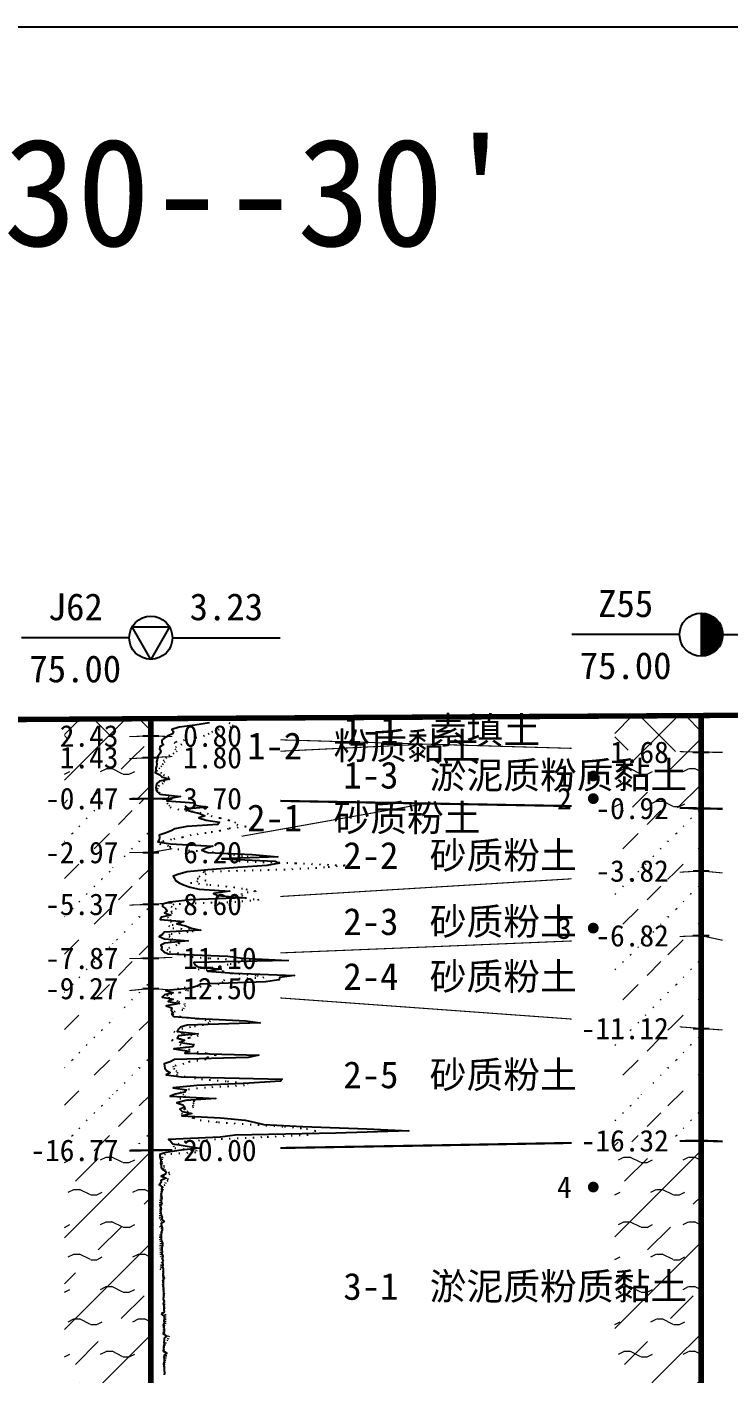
# Model space of a CAD drawing. Extents: x -37 to 3540, y -1485 to 297.
# Drawn here: x 1095.1 to 1160.2, y -1327.8 to -1203 of the extents above; entities that cross this region are included whole.
import ezdxf
from ezdxf.enums import TextEntityAlignment as Align

# ---------------------------------------------------------------- set-up
doc = ezdxf.new("R2010")
doc.units = 0
doc.linetypes.add('DOT', pattern=[6.35, 0, -6.35])
doc.layers.get('0').update_dxf_attribs({"linetype": 'CONTINUOUS'})
for name, color, linetype in [('CURVE', 200, 'CONTINUOUS'), ('FRAME', 7, 'CONTINUOUS'), ('HOLE', 41, 'CONTINUOUS'), ('SAMPLE', 1, 'CONTINUOUS'), ('STRATUM', 241, 'CONTINUOUS')]:
    doc.layers.add(name, color=color, linetype=linetype)
doc.layers.add('HATCH', color=7, linetype='CONTINUOUS', lineweight=13)
doc.styles.add('ST', font='')
doc.styles.get('ST').set_extended_font_data('SimSun')
pattern_1 = [(45, (818.5277, -1485), (-2.12132, 2.12132), [10, 0]), (135, (818.5277, -1485), (-2.12132, -2.12132), [10, 0])]
pattern_2 = [(45, (818.5277, -1485), (-4.24264, 4.24264), [10, 0]), (45, (819.5887, -1488.182), (-2.12132, 6.36396), [3, -3]), (26.565, (819.6018, -1485.2536), (5.999823, 5.999812), [0.567, -12.849]), (0, (819.035, -1485.2536), (0, 6), [0.567, -5.433]), (26.565, (816.9464, -1485), (5.999823, 5.999812), [0.567, -12.849]), (0, (817.4535, -1484.7464), (0, 6), [0.567, -5.433]), (153.435, (819.0348, -1485.2536), (-5.999818, -5e-06), [1.134, -12.2826]), (26.565, (822.6018, -1482.2536), (5.999823, 5.999812), [0.567, -12.849]), (0, (822.035, -1482.2536), (0, 6), [0.567, -5.433]), (26.565, (819.9464, -1482), (5.999823, 5.999812), [0.567, -12.849]), (0, (820.4535, -1481.7464), (0, 6), [0.567, -5.433]), (153.435, (822.0348, -1482.2536), (-5.999818, -5e-06), [1.134, -12.2826])]
pattern_3 = [(45, (818.5277, -1485), (-7e-07, 6.99998), [1.97196, -7.92754]), (45, (821.3405, -1482.171), (-7e-07, 6.99998), [1.99367, -7.90583]), (45, (823.595, -1479.918), (-7e-07, 6.99998), [1.81361, -8.08588]), (26.56505, (818.5277, -1481.5), (7, 7), [0.0965, -15.55598]), (36.8699, (819.2277, -1480.8), (7, 7), [0.19775, -34.80225]), (315, (822.0277, -1478.024), (6.99998, 1e-06), [0.03305, -9.86644]), (26.56505, (822.0277, -1485), (7, 7), [0.14475, -15.50773]), (26.56505, (822.7277, -1484.3), (7, 7), [0.10528, -15.5472]), (90, (823.078, -1483.95), (-7, -5e-07), [0.02877, -6.97123]), (26.56505, (823.4277, -1483.6), (7, 7), [0.09101, -31.21394]), (36.8699, (824.1277, -1482.9), (7, 7), [0.11069, -34.88931]), (45, (824.8277, -1482.2), (-2e-07, 6.99998), [0.10911, -9.79038]), (315, (825.442, -1481.452), (6.99998, 1e-06), [0.03305, -9.86644]), (36.8699, (819.9277, -1480.1), (7, 7), [0.10224, -34.89776]), (53.1301, (820.6277, -1479.4), (14, 21), [0.13438, -34.86562]), (53.1301, (821.3277, -1478.7), (14, 21), [0.12625, -34.87375])]

# ---------------------------------------------------------------- blocks, each defined once
blk = doc.blocks.new('图头_剖面图A3')
at = {"style": 'ST'}
for tag, height, p in [('01_剖面号', 10, (64.41, 11.39)), ('03＿纵向比例', 4.6, (50.43, -5.28)), ('02_横向比例', 4.6, (-18.82, -5.99))]:
    blk.add_attdef(tag, text='', height=height, dxfattribs=at).set_placement(p, align=Align.MIDDLE_LEFT)
blk = doc.blocks.new('H_cpt_hole')
for p, q in [((-1.73, 1), (1.73, 1)), ((0, -2), (-1.73, 1)), ((1.73, 1), (0, -2))]:
    blk.add_line(p, q)
blk.add_circle((0, 0), 2)
blk = doc.blocks.new('H_sam_hole')
blk.add_line((0, 2), (0, -2))
at = {"const_width": 2}
blk.add_lwpolyline([(0, -1, 0.414214), (1, 0, 0.414214), (0, 1, 1)], format="xyb", dxfattribs=at)
blk.add_circle((0, 0), 2)
blk = doc.blocks.new('SampleSoilUndisturbed')
at = {"const_width": 0.5}
blk.add_lwpolyline([(-0.25, 0, 1), (0.25, 0, 1)], format="xyb", close=True, dxfattribs=at)

msp = doc.modelspace()

# ---------------------------------------------------------------- hatches: boundary and pattern name
at = {"layer": 'HATCH'}
h = msp.add_hatch(dxfattribs=at)
h.set_pattern_fill('STT', color=50, style=0)
h.set_pattern_definition(pattern_1)
h.paths.add_polyline_path([(1106.6, -1267.11), (1098.6, -1267.16), (1098.6, -1268.94), (1106.6, -1268.71)])
h.paths.add_polyline_path([(1097.39, -1270.2), (1104.09, -1270.2), (1104.09, -1267.27), (1097.39, -1267.27)], flags=9)
h = msp.add_hatch(dxfattribs=at)
h.set_pattern_fill('STT', color=50, style=0)
h.set_pattern_definition(pattern_1)
h.paths.add_polyline_path([(1157.61, -1266.82), (1149.61, -1266.86), (1149.61, -1269.98), (1157.61, -1270.22)])
h.paths.add_polyline_path([(1148.4, -1271.71), (1155.09, -1271.71), (1155.09, -1268.77), (1148.4, -1268.77)], flags=9)
h = msp.add_hatch(dxfattribs=at)
h.set_pattern_fill('FZNT', color=32, style=0)
h.set_pattern_definition([(45, (818.5277, -1485), (-4.24264, 4.24264), [10, 0]), (45, (819.5887, -1488.182), (-2.12132, 6.36396), [3, -3])])
h.paths.add_polyline_path([(1106.6, -1268.71), (1098.6, -1268.94), (1098.6, -1271.12), (1106.6, -1270.71)])
h.paths.add_polyline_path([(1097.39, -1272.2), (1104.09, -1272.2), (1104.09, -1269.27), (1097.39, -1269.27)], flags=9)
h.paths.add_polyline_path([(1097.39, -1270.2), (1104.09, -1270.2), (1104.09, -1267.27), (1097.39, -1267.27)], flags=9)
h = msp.add_hatch(dxfattribs=at)
h.set_pattern_fill('YNFNT', color=251, style=0)
h.set_pattern_definition(pattern_2)
h.paths.add_polyline_path([(1106.6, -1270.71), (1098.6, -1271.12), (1098.6, -1274.65), (1106.6, -1274.51)])
h.paths.add_polyline_path([(1095.96, -1276), (1104.09, -1276), (1104.09, -1273.07), (1095.96, -1273.07)], flags=9)
h.paths.add_polyline_path([(1097.39, -1272.2), (1104.09, -1272.2), (1104.09, -1269.27), (1097.39, -1269.27)], flags=9)
h = msp.add_hatch(dxfattribs=at)
h.set_pattern_fill('YNFNT', color=251, style=0)
h.set_pattern_definition(pattern_2)
h.paths.add_polyline_path([(1157.61, -1270.22), (1149.61, -1269.98), (1149.61, -1275.28), (1157.61, -1275.42)])
h.paths.add_polyline_path([(1131.63, -1274.77), (1158.3, -1274.77), (1158.3, -1269.83), (1131.63, -1269.83)], flags=9)
h.paths.add_polyline_path([(1146.97, -1276.91), (1155.09, -1276.91), (1155.09, -1273.97), (1146.97, -1273.97)], flags=9)
h.paths.add_polyline_path([(1148.4, -1271.71), (1155.09, -1271.71), (1155.09, -1268.77), (1148.4, -1268.77)], flags=9)
h = msp.add_hatch(dxfattribs=at)
h.set_pattern_fill('SZFT', color=52, style=0)
h.set_pattern_definition(pattern_3)
h.paths.add_polyline_path([(1106.6, -1274.51), (1098.6, -1274.65), (1098.6, -1279.53), (1106.6, -1279.51)])
h.paths.add_polyline_path([(1095.96, -1281), (1104.09, -1281), (1104.09, -1278.07), (1095.96, -1278.07)], flags=9)
h.paths.add_polyline_path([(1095.96, -1276), (1104.09, -1276), (1104.09, -1273.07), (1095.96, -1273.07)], flags=9)
h = msp.add_hatch(dxfattribs=at)
h.set_pattern_fill('SZFT', color=52, style=0)
h.set_pattern_definition(pattern_3)
h.paths.add_polyline_path([(1157.61, -1275.42), (1149.61, -1275.28), (1149.61, -1281.7), (1157.61, -1281.22)])
h.paths.add_polyline_path([(1146.97, -1282.71), (1155.09, -1282.71), (1155.09, -1279.77), (1146.97, -1279.77)], flags=9)
h.paths.add_polyline_path([(1146.97, -1276.91), (1155.09, -1276.91), (1155.09, -1273.97), (1146.97, -1273.97)], flags=9)
h = msp.add_hatch(dxfattribs=at)
h.set_pattern_fill('SZFT', color=52, style=0)
h.set_pattern_definition(pattern_3)
h.paths.add_polyline_path([(1106.6, -1279.51), (1098.6, -1279.53), (1098.6, -1284.63), (1106.6, -1284.31)])
h.paths.add_polyline_path([(1095.96, -1285.8), (1104.09, -1285.8), (1104.09, -1282.87), (1095.96, -1282.87)], flags=9)
h.paths.add_polyline_path([(1095.96, -1281), (1104.09, -1281), (1104.09, -1278.07), (1095.96, -1278.07)], flags=9)
h = msp.add_hatch(dxfattribs=at)
h.set_pattern_fill('SZFT', color=52, style=0)
h.set_pattern_definition(pattern_3)
h.paths.add_polyline_path([(1157.61, -1281.22), (1149.61, -1281.7), (1149.61, -1287.55), (1157.61, -1287.22)])
h.paths.add_polyline_path([(1146.97, -1288.71), (1155.09, -1288.71), (1155.09, -1285.77), (1146.97, -1285.77)], flags=9)
h.paths.add_polyline_path([(1146.97, -1282.71), (1155.09, -1282.71), (1155.09, -1279.77), (1146.97, -1279.77)], flags=9)
h = msp.add_hatch(dxfattribs=at)
h.set_pattern_fill('SZFT', color=52, style=0)
h.set_pattern_definition(pattern_3)
h.paths.add_polyline_path([(1106.6, -1284.31), (1098.6, -1284.63), (1098.6, -1289.42), (1106.6, -1289.31)])
h.paths.add_polyline_path([(1095.96, -1290.8), (1104.09, -1290.8), (1104.09, -1287.87), (1095.96, -1287.87)], flags=9)
h.paths.add_polyline_path([(1095.96, -1285.8), (1104.09, -1285.8), (1104.09, -1282.87), (1095.96, -1282.87)], flags=9)
h = msp.add_hatch(dxfattribs=at)
h.set_pattern_fill('SZFT', color=52, style=0)
h.set_pattern_definition(pattern_3)
h.paths.add_polyline_path([(1157.61, -1287.22), (1149.61, -1287.55), (1149.61, -1295.24), (1157.61, -1295.82)])
h.paths.add_polyline_path([(1145.54, -1297.3), (1155.09, -1297.3), (1155.09, -1294.39), (1145.54, -1294.39)], flags=9)
h.paths.add_polyline_path([(1146.97, -1288.71), (1155.09, -1288.71), (1155.09, -1285.77), (1146.97, -1285.77)], flags=9)
h = msp.add_hatch(dxfattribs=at)
h.set_pattern_fill('SZFT', color=52, style=0)
h.set_pattern_definition(pattern_3)
h.paths.add_polyline_path([(1106.6, -1289.31), (1098.6, -1289.42), (1098.6, -1292.91), (1106.6, -1292.11)])
h.paths.add_polyline_path([(1095.96, -1293.6), (1104.09, -1293.6), (1104.09, -1290.67), (1095.96, -1290.67)], flags=9)
h.paths.add_polyline_path([(1095.96, -1290.8), (1104.09, -1290.8), (1104.09, -1287.87), (1095.96, -1287.87)], flags=9)
h = msp.add_hatch(dxfattribs=at)
h.set_pattern_fill('SZFT', color=52, style=0)
h.set_pattern_definition(pattern_3)
h.paths.add_polyline_path([(1106.6, -1292.11), (1098.6, -1292.91), (1098.6, -1307.22), (1106.6, -1307.11)])
h.paths.add_polyline_path([(1094.53, -1308.6), (1104.09, -1308.6), (1104.09, -1305.67), (1094.53, -1305.67)], flags=9)
h.paths.add_polyline_path([(1095.96, -1293.6), (1104.09, -1293.6), (1104.09, -1290.67), (1095.96, -1290.67)], flags=9)
h = msp.add_hatch(dxfattribs=at)
h.set_pattern_fill('SZFT', color=52, style=0)
h.set_pattern_definition(pattern_3)
h.paths.add_polyline_path([(1157.61, -1295.82), (1149.61, -1295.24), (1149.61, -1306.36), (1157.61, -1306.22)])
h.paths.add_polyline_path([(1145.54, -1307.71), (1155.09, -1307.71), (1155.09, -1304.77), (1145.54, -1304.77)], flags=9)
h.paths.add_polyline_path([(1145.54, -1297.3), (1155.09, -1297.3), (1155.09, -1294.39), (1145.54, -1294.39)], flags=9)
h = msp.add_hatch(dxfattribs=at)
h.set_pattern_fill('YNFNT', color=251, style=0)
h.set_pattern_definition(pattern_2)
h.paths.add_polyline_path([(1106.6, -1307.11), (1098.6, -1307.22), (1098.6, -1332.67), (1106.6, -1332.11)])
h.paths.add_polyline_path([(1094.53, -1333.6), (1104.09, -1333.6), (1104.09, -1330.67), (1094.53, -1330.67)], flags=9)
h.paths.add_polyline_path([(1094.53, -1308.6), (1104.09, -1308.6), (1104.09, -1305.67), (1094.53, -1305.67)], flags=9)
h = msp.add_hatch(dxfattribs=at)
h.set_pattern_fill('YNFNT', color=251, style=0)
h.set_pattern_definition(pattern_2)
h.paths.add_polyline_path([(1157.61, -1306.22), (1149.61, -1306.36), (1149.61, -1333.38), (1157.61, -1333.62)])
h.paths.add_polyline_path([(1131.63, -1322.16), (1158.3, -1322.16), (1158.3, -1317.21), (1131.63, -1317.21)], flags=9)
h.paths.add_polyline_path([(1145.54, -1335.11), (1155.09, -1335.11), (1155.09, -1332.17), (1145.54, -1332.17)], flags=9)
h.paths.add_polyline_path([(1145.54, -1307.71), (1155.09, -1307.71), (1155.09, -1304.77), (1145.54, -1304.77)], flags=9)

# ---------------------------------------------------------------- linework, layer by layer
at = {"layer": 'CURVE', "color": 30, "linetype": 'Continuous'}
msp.add_lwpolyline([(1112.03, -1267.51), (1110.68, -1267.71), (1109.22, -1267.91), (1108.54, -1268.11), (1108.69, -1268.31), (1108.62, -1268.51), (1108.2, -1268.71), (1107.84, -1268.91), (1107.61, -1269.11), (1107.61, -1269.31), (1107.79, -1269.51), (1107.43, -1269.71), (1107.4, -1269.91), (1107.53, -1270.11), (1107.46, -1270.31), (1107.31, -1270.51), (1107.19, -1270.71), (1107.19, -1270.91), (1107.14, -1271.11), (1107.15, -1271.31), (1107.12, -1271.51), (1107.05, -1271.71), (1107.05, -1271.91), (1106.99, -1272.11), (1107.45, -1272.31), (1107.63, -1272.51), (1108.33, -1272.71), (1107.39, -1272.91), (1107.16, -1273.11), (1107.09, -1273.31), (1107.07, -1273.51), (1107.1, -1273.71), (1107.24, -1273.91), (1107.43, -1274.11), (1109.36, -1274.31), (1108.39, -1274.51), (1108.07, -1274.71), (1110.62, -1274.91), (1110.71, -1275.11), (1111.84, -1275.31), (1109.76, -1275.51), (1110.36, -1275.71), (1111.15, -1275.91), (1111.62, -1276.11), (1111.06, -1276.31), (1111.72, -1276.51), (1112.97, -1276.71), (1112.81, -1276.91), (1109.94, -1277.11), (1108.83, -1277.31), (1108.5, -1277.51), (1107.94, -1277.71), (1107.36, -1277.91), (1107.4, -1278.11), (1107.37, -1278.31), (1107.26, -1278.51), (1108.43, -1278.71), (1112.35, -1278.91), (1111.74, -1279.11), (1111.33, -1279.31), (1111.89, -1279.51), (1115.98, -1279.71), (1118.36, -1279.91), (1113.17, -1280.11), (1118.12, -1280.31), (1118.54, -1280.51), (1117.34, -1280.71), (1114.65, -1280.91), (1111.89, -1281.11), (1109.98, -1281.31), (1109.2, -1281.51), (1108.66, -1281.71), (1108.81, -1281.91), (1108.9, -1282.11), (1109.24, -1282.31), (1109.63, -1282.51), (1110.24, -1282.71), (1111.07, -1282.91), (1113.93, -1283.11), (1112.42, -1283.31), (1112.81, -1283.51), (1115.25, -1283.71), (1110.27, -1283.91), (1108.36, -1284.11), (1107.68, -1284.31), (1107.67, -1284.51), (1107.96, -1284.71), (1108.11, -1284.91), (1107.88, -1285.11), (1108.45, -1285.31), (1107.56, -1285.51), (1107.47, -1285.71), (1109.65, -1285.91), (1109, -1286.11), (1109.83, -1286.31), (1110.37, -1286.51), (1111.21, -1286.71), (1107.85, -1286.91), (1107.67, -1287.11), (1107.38, -1287.31), (1107.87, -1287.51), (1110.05, -1287.71), (1107.9, -1287.91), (1107.52, -1288.11), (1107.62, -1288.31), (1107.56, -1288.51), (1107.82, -1288.71), (1108.22, -1288.91), (1113.75, -1289.11), (1115.11, -1289.31), (1119.32, -1289.51), (1110.6, -1289.71), (1110.69, -1289.91), (1110.96, -1290.11), (1113.13, -1290.31), (1111.85, -1290.51), (1114.31, -1290.71), (1119.93, -1290.91), (1118.52, -1291.11), (1118.49, -1291.31), (1117.22, -1291.51), (1111.21, -1291.71), (1110.91, -1291.91), (1110.09, -1292.11), (1107.98, -1292.31), (1108.67, -1292.51), (1107.87, -1292.71), (1107.66, -1292.91), (1108.68, -1293.11), (1108.21, -1293.31), (1109.26, -1293.51), (1108.03, -1293.71), (1108.56, -1293.91), (1108.5, -1294.11), (1108.61, -1294.31), (1108.55, -1294.51), (1108.74, -1294.71), (1111.08, -1294.91), (1115.4, -1295.11), (1116.73, -1295.31), (1109.96, -1295.51), (1109.35, -1295.71), (1109.13, -1295.91), (1109.05, -1296.11), (1110.98, -1296.31), (1109.17, -1296.51), (1109.05, -1296.71), (1109.72, -1296.91), (1109.34, -1297.11), (1110.59, -1297.31), (1110.46, -1297.51), (1108.73, -1297.71), (1110.16, -1297.91), (1109.76, -1298.11), (1116.62, -1298.31), (1115.62, -1298.51), (1108.79, -1298.71), (1108.38, -1298.91), (1107.84, -1299.11), (1107.86, -1299.31), (1107.89, -1299.51), (1108.06, -1299.71), (1108.38, -1299.91), (1108.01, -1300.11), (1109.43, -1300.31), (1118.78, -1300.51), (1118.63, -1300.71), (1115.21, -1300.91), (1110.87, -1301.11), (1108.68, -1301.31), (1109.92, -1301.51), (1109.74, -1301.71), (1108.87, -1301.91), (1108.4, -1302.11), (1112.62, -1302.31), (1109.86, -1302.51), (1109, -1302.71), (1109.56, -1302.91), (1109.76, -1303.11), (1109.3, -1303.31), (1109.52, -1303.51), (1110.39, -1303.71), (1109.47, -1303.91), (1113.05, -1304.11), (1115.35, -1304.31), (1116.17, -1304.51), (1117.08, -1304.71), (1120.68, -1304.91), (1126.62, -1305.11), (1130.5, -1305.31), (1123.76, -1305.51), (1114.41, -1305.71), (1113.04, -1305.91), (1108.23, -1306.11), (1108.46, -1306.31), (1108.65, -1306.51), (1109.78, -1306.71), (1111.12, -1306.91), (1109.41, -1307.11), (1107.99, -1307.31), (1107.44, -1307.51), (1107.43, -1307.71), (1107.51, -1307.91), (1107.53, -1308.11), (1107.5, -1308.31), (1107.57, -1308.51), (1107.56, -1308.71), (1107.73, -1308.91), (1107.98, -1309.11), (1107.97, -1309.31), (1107.57, -1309.51), (1108.03, -1309.71), (1107.53, -1309.91), (1107.55, -1310.11), (1107.38, -1310.31), (1107.64, -1310.51), (1107.6, -1310.71), (1107.62, -1310.91), (1107.57, -1311.11), (1107.56, -1311.31), (1107.62, -1311.51), (1107.55, -1311.71), (1107.56, -1311.91), (1107.61, -1312.11), (1107.48, -1312.31), (1107.55, -1312.51), (1107.5, -1312.71), (1107.53, -1312.91), (1107.55, -1313.11), (1107.64, -1313.31), (1107.58, -1313.51), (1107.85, -1313.71), (1107.57, -1313.91), (1107.59, -1314.11), (1107.65, -1314.31), (1107.65, -1314.51), (1107.55, -1314.71), (1107.56, -1314.91), (1107.55, -1315.11), (1107.57, -1315.31), (1107.6, -1315.51), (1107.67, -1315.71), (1107.67, -1315.91), (1107.62, -1316.11), (1107.61, -1316.31), (1107.66, -1316.51), (1107.61, -1316.71), (1107.71, -1316.91), (1107.66, -1317.11), (1107.72, -1317.31), (1107.69, -1317.51), (1107.71, -1317.71), (1107.69, -1317.91), (1107.76, -1318.11), (1107.76, -1318.31), (1107.75, -1318.51), (1107.71, -1318.71), (1107.83, -1318.91), (1107.74, -1319.11), (1107.76, -1319.31), (1107.73, -1319.51), (1107.76, -1319.71), (1107.79, -1319.91), (1107.79, -1320.11), (1107.79, -1320.31), (1107.78, -1320.51), (1107.77, -1320.71), (1107.74, -1320.91), (1107.85, -1321.11), (1107.76, -1321.31), (1107.82, -1321.51), (1107.8, -1321.71), (1107.8, -1321.91), (1107.83, -1322.11), (1107.59, -1322.31), (1107.83, -1322.51), (1107.85, -1322.71), (1107.82, -1322.91), (1107.84, -1323.11), (1107.74, -1323.31), (1107.82, -1323.51), (1107.85, -1323.71), (1107.85, -1323.91), (1107.76, -1324.11), (1108.08, -1324.31), (1107.84, -1324.51), (1107.83, -1324.71), (1107.81, -1324.91), (1107.83, -1325.11), (1107.79, -1325.31), (1107.79, -1325.51), (1107.75, -1325.71), (1108.1, -1325.91), (1107.84, -1326.11), (1107.82, -1326.31), (1107.84, -1326.51), (1107.84, -1326.71), (1107.77, -1326.91), (1107.81, -1327.11), (1107.85, -1327.31), (1107.85, -1327.51), (1107.87, -1327.71), (1107.85, -1327.91)], dxfattribs=at)
at = {"layer": 'CURVE', "color": 100, "linetype": 'DOT', "ltscale": 0.1}
msp.add_lwpolyline([(1113.82, -1267.51), (1114.22, -1267.71), (1114.05, -1267.91), (1112.93, -1268.11), (1112.32, -1268.31), (1112.01, -1268.51), (1111.59, -1268.71), (1110.7, -1268.91), (1109.72, -1269.11), (1108.76, -1269.31), (1109.48, -1269.51), (1108.94, -1269.71), (1108.82, -1269.91), (1109.02, -1270.11), (1108.74, -1270.31), (1108.36, -1270.51), (1108.05, -1270.71), (1107.74, -1270.91), (1107.91, -1271.11), (1107.74, -1271.31), (1107.58, -1271.51), (1107.42, -1271.71), (1107.14, -1271.91), (1107.5, -1272.11), (1107.79, -1272.31), (1108.26, -1272.51), (1107.88, -1272.71), (1107.88, -1272.91), (1107.73, -1273.11), (1107.37, -1273.31), (1107.22, -1273.51), (1107.16, -1273.71), (1107.38, -1273.91), (1107.51, -1274.11), (1108.21, -1274.31), (1108.56, -1274.51), (1108.17, -1274.71), (1108.12, -1274.91), (1108.28, -1275.11), (1108.38, -1275.31), (1109.11, -1275.51), (1110.42, -1275.71), (1111.83, -1275.91), (1112.19, -1276.11), (1113.01, -1276.31), (1113.82, -1276.51), (1114.36, -1276.71), (1114.58, -1276.91), (1115.43, -1277.11), (1113.81, -1277.31), (1113.03, -1277.51), (1111.72, -1277.71), (1110.34, -1277.91), (1109.54, -1278.11), (1108.51, -1278.31), (1107.65, -1278.51), (1107.42, -1278.71), (1108.35, -1278.91), (1108.36, -1279.11), (1110.08, -1279.31), (1113.02, -1279.51), (1114.28, -1279.71), (1115.63, -1279.91), (1114.04, -1280.11), (1114.79, -1280.31), (1120.02, -1280.51), (1124.61, -1280.71), (1122.71, -1280.91), (1119.03, -1281.11), (1111.43, -1281.31), (1111.72, -1281.51), (1111.13, -1281.71), (1110.91, -1281.91), (1111.7, -1282.11), (1110.29, -1282.31), (1112.07, -1282.51), (1114.28, -1282.71), (1115.42, -1282.91), (1116.36, -1283.11), (1115.01, -1283.31), (1115, -1283.51), (1115.36, -1283.71), (1116.6, -1283.91), (1114.48, -1284.11), (1108.72, -1284.31), (1108.5, -1284.51), (1108.95, -1284.71), (1108.5, -1284.91), (1108.58, -1285.11), (1108.17, -1285.31), (1108.14, -1285.51), (1108.34, -1285.71), (1108.42, -1285.91), (1109.41, -1286.11), (1108.24, -1286.31), (1108.63, -1286.51), (1111.26, -1286.71), (1110.03, -1286.91), (1108.35, -1287.11), (1108.26, -1287.31), (1108.64, -1287.51), (1108.4, -1287.71), (1109.25, -1287.91), (1109.02, -1288.11), (1108.32, -1288.31), (1108.09, -1288.51), (1108.33, -1288.71), (1109.63, -1288.91), (1109.7, -1289.11), (1112.06, -1289.31), (1116.28, -1289.51), (1114.77, -1289.71), (1113.78, -1289.91), (1113.07, -1290.11), (1110.99, -1290.31), (1113.27, -1290.51), (1114.06, -1290.71), (1116.45, -1290.91), (1117.07, -1291.11), (1113.42, -1291.31), (1113.29, -1291.51), (1112.91, -1291.71), (1111.99, -1291.91), (1109.08, -1292.11), (1110.1, -1292.31), (1109.27, -1292.51), (1108.11, -1292.71), (1108.26, -1292.91), (1108.3, -1293.11), (1109.18, -1293.31), (1109.69, -1293.51), (1109.79, -1293.71), (1109.64, -1293.91), (1109.58, -1294.11), (1108.63, -1294.31), (1108.64, -1294.51), (1109.27, -1294.71), (1110.91, -1294.91), (1112.1, -1295.11), (1111.99, -1295.31), (1111.47, -1295.51), (1110.29, -1295.71), (1109.19, -1295.91), (1108.72, -1296.11), (1109.62, -1296.31), (1111, -1296.51), (1110.14, -1296.71), (1108.52, -1296.91), (1109.41, -1297.11), (1109.3, -1297.31), (1109.83, -1297.51), (1110.14, -1297.71), (1110.15, -1297.91), (1111.77, -1298.11), (1112.65, -1298.31), (1111.78, -1298.51), (1111.69, -1298.71), (1110.2, -1298.91), (1109.67, -1299.11), (1108.66, -1299.31), (1108.72, -1299.51), (1108.93, -1299.71), (1109.1, -1299.91), (1108.98, -1300.11), (1109.93, -1300.31), (1111.29, -1300.51), (1113.7, -1300.71), (1115.58, -1300.91), (1115.29, -1301.11), (1111.66, -1301.31), (1109.77, -1301.51), (1109.28, -1301.71), (1109.56, -1301.91), (1109.8, -1302.11), (1109.28, -1302.31), (1110.59, -1302.51), (1110.58, -1302.71), (1110.48, -1302.91), (1110.56, -1303.11), (1109.64, -1303.31), (1110.06, -1303.51), (1109.41, -1303.71), (1109.72, -1303.91), (1110.54, -1304.11), (1111.18, -1304.31), (1112.86, -1304.51), (1115.8, -1304.71), (1118.99, -1304.91), (1121.04, -1305.11), (1121.87, -1305.31), (1121.7, -1305.51), (1121.17, -1305.71), (1116.9, -1305.91), (1112.59, -1306.11), (1109.8, -1306.31), (1109.22, -1306.51), (1108.69, -1306.71), (1108.83, -1306.91), (1110.84, -1307.11), (1110.76, -1307.31), (1107.94, -1307.51), (1107.68, -1307.71), (1107.62, -1307.91), (1107.61, -1308.11), (1107.6, -1308.31), (1107.81, -1308.51), (1107.78, -1308.71), (1107.87, -1308.91), (1108.23, -1309.11), (1108.36, -1309.31), (1107.76, -1309.51), (1108.16, -1309.71), (1108.17, -1309.91), (1107.97, -1310.11), (1107.89, -1310.31), (1107.67, -1310.51), (1107.73, -1310.71), (1107.6, -1310.91), (1107.54, -1311.11), (1107.5, -1311.31), (1107.54, -1311.51), (1107.48, -1311.71), (1107.45, -1311.91), (1107.42, -1312.11), (1107.54, -1312.31), (1107.45, -1312.51), (1107.48, -1312.71), (1107.44, -1312.91), (1107.45, -1313.11), (1107.42, -1313.31), (1107.49, -1313.51), (1107.62, -1313.71), (1107.58, -1313.91), (1107.45, -1314.11), (1107.58, -1314.31), (1107.61, -1314.51), (1107.64, -1314.71), (1107.48, -1314.91), (1107.45, -1315.11), (1107.45, -1315.31), (1107.51, -1315.51), (1107.49, -1315.71), (1107.48, -1315.91), (1107.48, -1316.11), (1107.51, -1316.31), (1107.51, -1316.51), (1107.5, -1316.71), (1107.49, -1316.91), (1107.61, -1317.11), (1107.77, -1317.31), (1107.64, -1317.51), (1107.56, -1317.71), (1107.58, -1317.91), (1107.43, -1318.11), (1107.74, -1318.31), (1107.71, -1318.51), (1107.78, -1318.71), (1107.74, -1318.91), (1107.69, -1319.11), (1107.71, -1319.31), (1107.69, -1319.51), (1107.72, -1319.71), (1107.71, -1319.91), (1107.75, -1320.11), (1107.83, -1320.31), (1107.81, -1320.51), (1107.77, -1320.71), (1107.73, -1320.91), (1107.81, -1321.11), (1107.87, -1321.31), (1107.82, -1321.51), (1107.84, -1321.71), (1107.88, -1321.91), (1107.58, -1322.11), (1107.92, -1322.31), (1107.93, -1322.51), (1107.93, -1322.71), (1107.92, -1322.91), (1107.92, -1323.11), (1107.91, -1323.31), (1107.77, -1323.51), (1107.79, -1323.71), (1107.76, -1323.91), (1107.81, -1324.11), (1108.28, -1324.31), (1108.22, -1324.51), (1108.15, -1324.71), (1107.96, -1324.91), (1107.94, -1325.11), (1107.8, -1325.31), (1107.8, -1325.51), (1107.77, -1325.71), (1107.95, -1325.91), (1108, -1326.11), (1107.97, -1326.31), (1107.93, -1326.51), (1107.88, -1326.71), (1107.84, -1326.91), (1107.83, -1327.11), (1107.83, -1327.31), (1107.84, -1327.51), (1107.86, -1327.71), (1107.93, -1327.91)], dxfattribs=at)
at = {"layer": 'HOLE', "linetype": 'Continuous'}
for points in [[(1104.6, -1259.61), (1094.6, -1259.61)], [(1108.6, -1259.61), (1118.6, -1259.61)], [(1155.61, -1259.32), (1145.61, -1259.32)], [(1159.61, -1259.32), (1169.61, -1259.32)], [(1105.85, -1268.71), (1107.35, -1268.71)], [(1105.85, -1270.71), (1107.35, -1270.71)], [(1156.86, -1270.22), (1158.36, -1270.22)], [(1105.85, -1274.51), (1107.35, -1274.51)], [(1156.86, -1275.42), (1158.36, -1275.42)], [(1105.85, -1279.51), (1107.35, -1279.51)], [(1156.86, -1281.22), (1158.36, -1281.22)], [(1105.85, -1284.31), (1107.35, -1284.31)], [(1156.86, -1287.22), (1158.36, -1287.22)], [(1105.85, -1289.31), (1107.35, -1289.31)], [(1105.85, -1292.11), (1107.35, -1292.11)], [(1156.86, -1295.82), (1158.36, -1295.82)], [(1105.85, -1307.11), (1107.35, -1307.11)], [(1156.86, -1306.22), (1158.36, -1306.22)]]:
    msp.add_lwpolyline(points, dxfattribs=at)
at = {"layer": 'HOLE', "linetype": 'Continuous', "const_width": 0.5}
for points in [[(1106.6, -1267.11), (1106.6, -1415.81)], [(1157.61, -1266.82), (1157.61, -1416.82)]]:
    msp.add_lwpolyline(points, dxfattribs=at)
at = {"layer": 'STRATUM'}
msp.add_lwpolyline([(729.18, -1203), (1315.9, -1203)], dxfattribs=at)
at = {"layer": 'STRATUM', "linetype": 'Continuous'}
for points, const_width in [([(973.65, -1268.26), (1008.11, -1268.58), (1052.98, -1267.45), (1106.6, -1267.11), (1157.61, -1266.82), (1200.33, -1266.42), (1240.35, -1266.83), (1279.46, -1266.88), (1299.46, -1266.88)], 0.5), ([(1104.6, -1268.77), (1106.6, -1268.71), (1108.6, -1268.77)], 0.1), ([(1118.6, -1269.07), (1132.1, -1269.47), (1145.61, -1269.86)], 0.1), ([(1118.6, -1270.13), (1119.35, -1270.09), (1132.1, -1269.47)], 0.1), ([(1104.6, -1270.82), (1106.6, -1270.71), (1108.6, -1270.62)], 0.1), ([(1155.61, -1270.16), (1157.61, -1270.22), (1159.61, -1270.23)], 0.1), ([(1104.6, -1274.55), (1106.6, -1274.51), (1108.6, -1274.55)], 0.2), ([(1118.6, -1274.73), (1132.1, -1274.97), (1145.61, -1275.21)], 0.2), ([(1115.01, -1278.01), (1119.35, -1277.24), (1132.1, -1274.97)], 0.1), ([(1155.61, -1275.38), (1157.61, -1275.42), (1159.61, -1275.47)], 0.2), ([(1104.6, -1279.52), (1106.6, -1279.51), (1108.6, -1279.16)], 0.1), ([(1118.6, -1283.59), (1132.1, -1282.77), (1145.61, -1281.95)], 0.1), ([(1155.61, -1281.34), (1157.61, -1281.22), (1159.61, -1281.41)], 0.1), ([(1104.6, -1284.39), (1106.6, -1284.31), (1108.6, -1284.19)], 0.1), ([(1155.61, -1287.3), (1157.61, -1287.22), (1159.61, -1287.65)], 0.1), ([(1118.6, -1288.82), (1132.1, -1288.27), (1145.61, -1287.71)], 0.1), ([(1104.6, -1289.34), (1106.6, -1289.31), (1108.6, -1289.23)], 0.1), ([(1104.6, -1292.31), (1106.6, -1292.11), (1108.6, -1292.26)], 0.1), ([(1118.6, -1292.99), (1132.1, -1293.97), (1145.61, -1294.95)], 0.1), ([(1155.61, -1295.67), (1157.61, -1295.82), (1159.61, -1295.96)], 0.1), ([(1104.6, -1307.14), (1106.6, -1307.11), (1108.6, -1307.08)], 0.2), ([(1118.6, -1306.9), (1132.1, -1306.67), (1145.61, -1306.43)], 0.2), ([(1155.61, -1306.25), (1157.61, -1306.22), (1159.61, -1306.29)], 0.2)]:
    msp.add_lwpolyline(points, dxfattribs=dict(at, const_width=const_width))

# ---------------------------------------------------------------- block references
at = {"layer": 'FRAME'}
ref = msp.add_blockref('图头_剖面图A3', (1028.53, -1229.7), dxfattribs=at)
ref.add_attrib('01_剖面号', "30--30'", dxfattribs={"layer": '0', "height": 10, "style": 'ST'}).set_placement((1092.94, -1218.31), align=Align.MIDDLE_LEFT)
at = {"layer": 'HOLE'}
for name, p in [('H_cpt_hole', (1106.6, -1259.61)), ('H_sam_hole', (1157.61, -1259.32))]:
    msp.add_blockref(name, p, dxfattribs=at)
at = {"layer": 'SAMPLE'}
for p in [(1147.61, -1272.42), (1147.61, -1274.52), (1147.61, -1286.52), (1147.61, -1310.52)]:
    msp.add_blockref('SampleSoilUndisturbed', p, dxfattribs=at)

# ---------------------------------------------------------------- texts
at = {"layer": 'HOLE', "style": 'ST'}
for s, p in [('J62', (1099.6, -1256.74)), ('3.23', (1113.6, -1256.74)), ('Z55', (1150.61, -1256.44)), ('75.00', (1150.61, -1262.19)), ('75.00', (1099.6, -1262.49))]:
    msp.add_text(s, height=2.5, dxfattribs=at).set_placement(p, align=Align.MIDDLE_CENTER)
for s, p in [('2.43', (1103.6, -1268.71)), ('1.68', (1154.61, -1270.22)), ('1.43', (1103.6, -1270.71)), ('-0.47', (1103.6, -1274.51)), ('-0.92', (1154.61, -1275.42)), ('-2.97', (1103.6, -1279.51)), ('-3.82', (1154.61, -1281.22)), ('-5.37', (1103.6, -1284.31)), ('-6.82', (1154.61, -1287.22)), ('-7.87', (1103.6, -1289.31)), ('-9.27', (1103.6, -1292.11)), ('-11.12', (1154.61, -1295.82)), ('-16.32', (1154.61, -1306.22)), ('-16.77', (1103.6, -1307.11))]:
    msp.add_text(s, height=2, dxfattribs=at).set_placement(p, align=Align.MIDDLE_RIGHT)
for s, p in [('0.80', (1109.6, -1268.71)), ('1.80', (1109.6, -1270.71)), ('3.70', (1109.6, -1274.51)), ('6.20', (1109.6, -1279.51)), ('8.60', (1109.6, -1284.31)), ('11.10', (1109.6, -1289.31)), ('12.50', (1109.6, -1292.11)), ('20.00', (1109.6, -1307.11))]:
    msp.add_text(s, height=2, dxfattribs=at).set_placement(p, align=Align.MIDDLE_LEFT)
at = {"layer": 'SAMPLE', "style": 'ST'}
for s, p in [('1', (1145.61, -1272.42)), ('2', (1145.61, -1274.52)), ('3', (1145.61, -1286.52)), ('4', (1145.61, -1310.52))]:
    msp.add_text(s, height=2, dxfattribs=at).set_placement(p, align=Align.MIDDLE_RIGHT)
at = {"layer": 'STRATUM', "style": 'ST'}
for s, p in [('1-1', (1124.45, -1268.18)), ('素填土', (1132.45, -1268.18)), ('1-2', (1115.53, -1269.63)), ('粉质黏土', (1123.53, -1269.63)), ('淤泥质粉质黏土', (1132.45, -1272.34)), ('1-3', (1124.45, -1272.34)), ('砂质粉土', (1123.53, -1276.3)), ('2-1', (1115.53, -1276.3)), ('砂质粉土', (1132.45, -1279.78)), ('2-2', (1124.45, -1279.78)), ('2-3', (1124.45, -1285.91)), ('砂质粉土', (1132.45, -1285.91)), ('砂质粉土', (1132.45, -1291)), ('2-4', (1124.45, -1291)), ('2-5', (1124.45, -1300.11)), ('砂质粉土', (1132.45, -1300.11)), ('淤泥质粉质黏土', (1132.45, -1319.72)), ('3-1', (1124.45, -1319.72))]:
    msp.add_text(s, height=2.5, dxfattribs=at).set_placement(p, align=Align.MIDDLE_LEFT)

doc.saveas('drawing.dxf')
